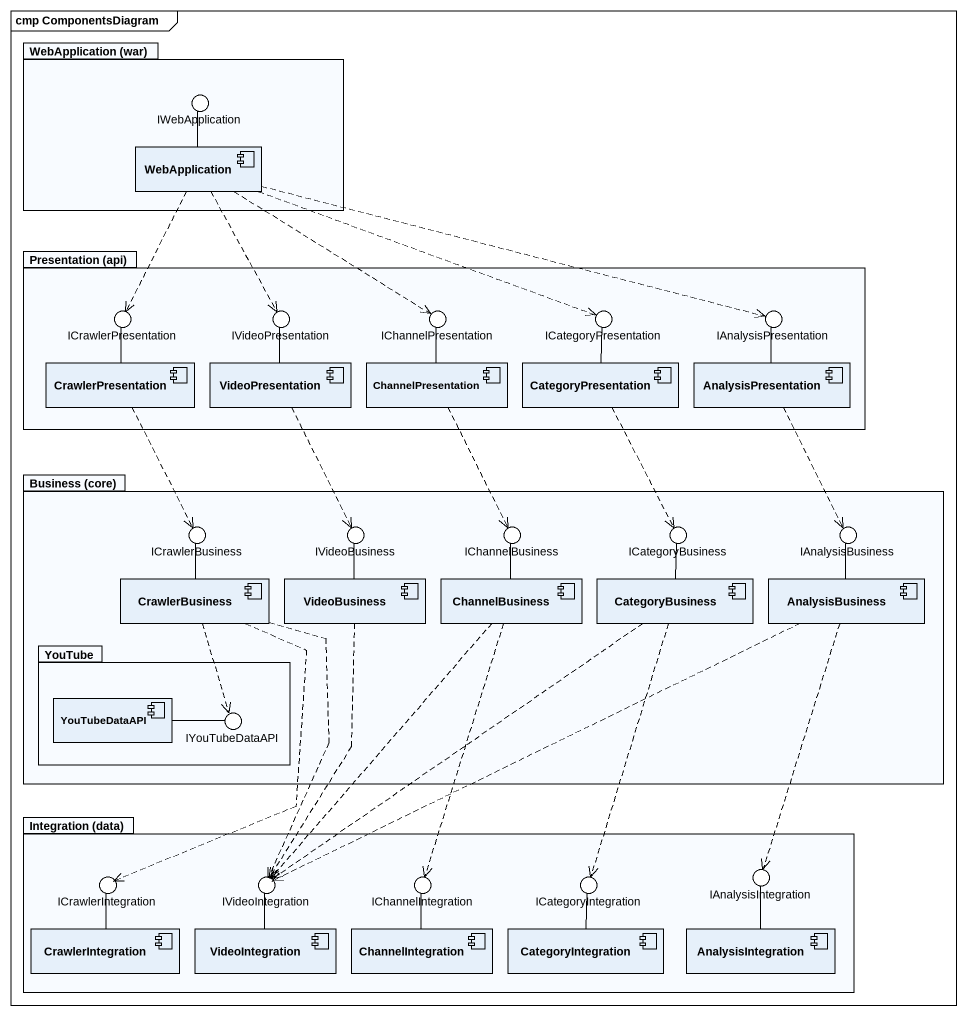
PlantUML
@startuml
mainframe cmp ComponentsDiagram
package "WebApplication (war)" as WebApplication_war {
  component WebApplication
}
() IWebApplication
package "Presentation (api)" as Presentation_api {
  component CrawlerPresentation
  component VideoPresentation
  component ChannelPresentation
  component CategoryPresentation
  component AnalysisPresentation
}
() ICrawlerPresentation
() IVideoPresentation
() IChannelPresentation
() ICategoryPresentation
() IAnalysisPresentation
package "Business (core)" as Business_core {
  component CrawlerBusiness
  component VideoBusiness
  component ChannelBusiness
  component CategoryBusiness
  component AnalysisBusiness
  package YouTube {
    component YouTubeDataAPI
  }
}
() ICrawlerBusiness
() IVideoBusiness
() IChannelBusiness
() ICategoryBusiness
() IAnalysisBusiness
() IYouTubeDataAPI
package "Integration (data)" as Integration_data {
  component CrawlerIntegration
  component VideoIntegration
  component ChannelIntegration
  component CategoryIntegration
  component AnalysisIntegration
}
() ICrawlerIntegration
() IVideoIntegration
() IChannelIntegration
() ICategoryIntegration
() IAnalysisIntegration
WebApplication_war -up- IWebApplication
Presentation_api -left- ICrawlerPresentation
Presentation_api -left- IVideoPresentation
Presentation_api -up- IChannelPresentation
Presentation_api -right- ICategoryPresentation
Presentation_api -right- IAnalysisPresentation
Business_core -left- ICrawlerBusiness
Business_core -up- IVideoBusiness
Business_core -up- IChannelBusiness
Business_core -right- ICategoryBusiness
Business_core -right- IAnalysisBusiness
YouTube -right- IYouTubeDataAPI
Integration_data -left- ICrawlerIntegration
Integration_data -left- IVideoIntegration
Integration_data -up- IChannelIntegration
Integration_data -right- ICategoryIntegration
Integration_data -right- IAnalysisIntegration
WebApplication -up- IWebApplication
WebApplication ..> ICrawlerPresentation
WebApplication ..> IVideoPresentation
WebApplication ..> IChannelPresentation
WebApplication .right.> ICategoryPresentation
WebApplication .right.> IAnalysisPresentation
CrawlerPresentation -up- ICrawlerPresentation
CrawlerPresentation ..> ICrawlerBusiness
VideoPresentation -up- IVideoPresentation
VideoPresentation ..> IVideoBusiness
ChannelPresentation -up- IChannelPresentation
ChannelPresentation ..> IChannelBusiness
CategoryPresentation -up- ICategoryPresentation
CategoryPresentation ..> ICategoryBusiness
AnalysisPresentation -up- IAnalysisPresentation
AnalysisPresentation ..> IAnalysisBusiness
CrawlerBusiness -up- ICrawlerBusiness
CrawlerBusiness ..> IYouTubeDataAPI
CrawlerBusiness ..> ICrawlerIntegration
CrawlerBusiness ..> IVideoIntegration
VideoBusiness -up- IVideoBusiness
VideoBusiness ..> IVideoIntegration
ChannelBusiness -up- IChannelBusiness
ChannelBusiness ..> IVideoIntegration
ChannelBusiness ..> IChannelIntegration
CategoryBusiness -up- ICategoryBusiness
CategoryBusiness ..> IVideoIntegration
CategoryBusiness ..> ICategoryIntegration
AnalysisBusiness -up- IAnalysisBusiness
AnalysisBusiness .left.> IVideoIntegration
AnalysisBusiness ..> IAnalysisIntegration
YouTubeDataAPI -right- IYouTubeDataAPI
CrawlerIntegration -up- ICrawlerIntegration
VideoIntegration -up- IVideoIntegration
ChannelIntegration -up- IChannelIntegration
CategoryIntegration -up- ICategoryIntegration
AnalysisIntegration -up- IAnalysisIntegration
@enduml
